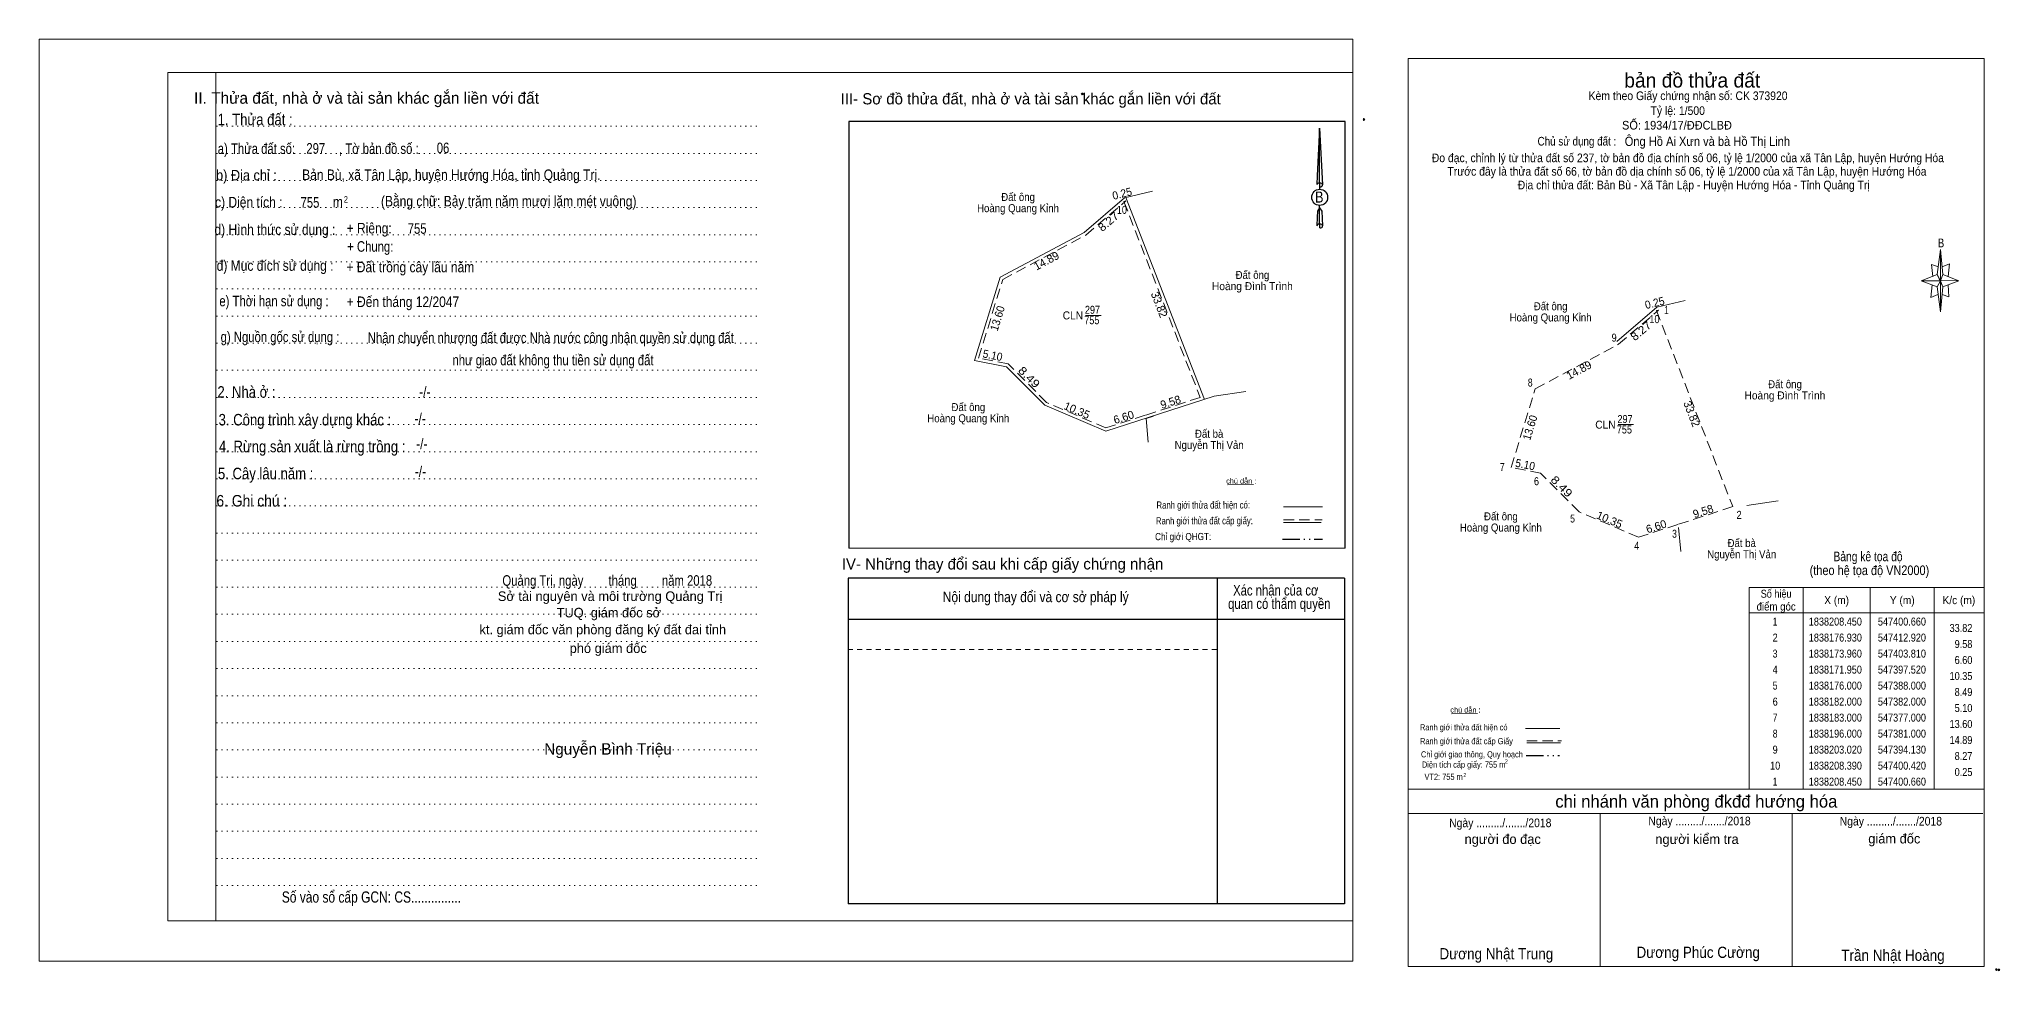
# Model space of a CAD drawing. Header units: metres. Extents: x 546926 to 547514, y 1837792 to 1838253.
# Drawn here: x 547147.7 to 547454, y 1838104.7 to 1838250.3 of the extents above; entities that cross this region are included whole.
import ezdxf
from ezdxf.enums import TextEntityAlignment as Align

# ---------------------------------------------------------------- set-up
doc = ezdxf.new("R2010")
doc.units = ezdxf.units.M
doc.header["$LTSCALE"] = 0.54
doc.header["$PDMODE"] = 32
doc.header["$PDSIZE"] = 0.27
for name, pattern in [('DASH_DOUBLE_DOT', [9.2, 5, -1.2, 0.3, -1.2, 0.3, -1.2]), ('DOTTED', [1.5, 0.3, -1.2]), ('MEDIUM_DASHED', [4.5, 3, -1.5]), ('SHORT_DASHED', [2.7, 1.5, -1.2])]:
    doc.linetypes.add(name, pattern=pattern)
for name, color, linetype, lineweight in [('1', 7, 'DOTTED', 13), ('10', 7, 'Continuous', 13), ('28', 7, 'Continuous', 25), ('42', 7, 'Continuous', 13), ('5', 7, 'Continuous', 13), ('54', 7, 'Continuous', 13), ('63', 7, 'Continuous', 25), ('7', 7, 'Continuous', 13)]:
    doc.layers.add(name, color=color, linetype=linetype, lineweight=lineweight)
for name, color, linetype in [('18', 7, 'Continuous'), ('19', 7, 'Continuous'), ('31', 7, 'Continuous'), ('34', 7, 'Continuous'), ('43', 7, 'Continuous'), ('45', 7, 'Continuous'), ('6', 7, 'Continuous'), ('8', 7, 'Continuous')]:
    doc.layers.add(name, color=color, linetype=linetype)

msp = doc.modelspace()

# ---------------------------------------------------------------- linework, layer by layer
at = {"layer": '1', "linetype": 'Continuous'}
for p, q in [((547167.82, 1838245.06), (547352.91, 1838245.06)), ((547167.82, 1838245.06), (547167.82, 1838112.56)), ((547352.91, 1838245.06), (547352.91, 1838111.46)), ((547167.82, 1838112.56), (547352.91, 1838112.56))]:
    msp.add_line(p, q, dxfattribs=at)
at = {"layer": '1'}
for p, q in [((547175.32, 1838245.06), (547175.32, 1838112.56)), ((547175.32, 1838245.06), (547175.32, 1838112.56)), ((547175.4, 1838236.66), (547259.94, 1838236.66)), ((547175.4, 1838232.42), (547259.94, 1838232.42)), ((547175.4, 1838228.18), (547259.94, 1838228.18)), ((547175.4, 1838223.96), (547259.94, 1838223.96)), ((547175.4, 1838219.72), (547259.94, 1838219.72)), ((547175.4, 1838215.48), (547259.94, 1838215.48)), ((547175.4, 1838211.24), (547259.94, 1838211.24)), ((547175.4, 1838207.02), (547259.94, 1838207.02)), ((547175.4, 1838202.78), (547259.94, 1838202.78)), ((547175.4, 1838198.54), (547259.94, 1838198.54)), ((547175.4, 1838194.3), (547259.94, 1838194.3)), ((547175.4, 1838190.06), (547259.94, 1838190.06)), ((547175.4, 1838185.82), (547259.94, 1838185.82)), ((547175.4, 1838181.6), (547259.94, 1838181.6)), ((547175.4, 1838177.36), (547259.94, 1838177.36)), ((547175.4, 1838173.12), (547259.94, 1838173.12)), ((547175.4, 1838168.88), (547259.94, 1838168.88)), ((547175.4, 1838164.66), (547259.94, 1838164.66)), ((547175.4, 1838160.42), (547259.94, 1838160.42)), ((547175.4, 1838156.18), (547259.94, 1838156.18)), ((547175.4, 1838151.94), (547259.94, 1838151.94)), ((547175.4, 1838147.7), (547259.94, 1838147.7)), ((547175.4, 1838143.48), (547259.94, 1838143.48)), ((547175.4, 1838139.24), (547259.94, 1838139.24)), ((547175.4, 1838135), (547259.94, 1838135)), ((547175.4, 1838130.76), (547259.94, 1838130.76)), ((547175.4, 1838126.54), (547259.94, 1838126.54)), ((547175.4, 1838122.3), (547259.94, 1838122.3)), ((547175.4, 1838118.06), (547259.94, 1838118.06))]:
    msp.add_line(p, q, dxfattribs=at)
at = {"layer": '1', "linetype": 'Continuous'}
for points in [[(547147.72, 1838106.26), (547352.91, 1838106.26), (547352.91, 1838250.26), (547147.72, 1838250.26)], [(547175.32, 1838245.06), (547352.91, 1838245.06), (547352.91, 1838112.56), (547175.32, 1838112.56)]]:
    msp.add_lwpolyline(points, close=True, dxfattribs=at)
at = {"layer": '1', "linetype": 'MEDIUM_DASHED'}
msp.add_lwpolyline([(547400.35, 1838207.86), (547412.26, 1838177.24), (547403.66, 1838174.44), (547397.54, 1838172.48), (547388.28, 1838176.42), (547382.25, 1838182.46), (547377.64, 1838183.38), (547381.42, 1838195.66), (547394.41, 1838202.6), (547400.66, 1838207.93)], close=True, dxfattribs=at)
at = {"layer": '10'}
for p, q in [((547394.13, 1838203.02), (547400.42, 1838208.39)), ((547404.14, 1838170.22), (547403.81, 1838173.96))]:
    msp.add_line(p, q, dxfattribs=at)
msp.add_lwpolyline([(547394.13, 1838203.02), (547400.42, 1838208.39), (547404.82, 1838209.45)], dxfattribs=at)
at = {"layer": '28'}
for p, q in [((547331.7, 1838166.06), (547331.74, 1838115.18)), ((547351.63, 1838166.06), (547351.59, 1838115.18)), ((547351.62, 1838159.6), (547274.11, 1838159.6)), ((547351.59, 1838115.18), (547274.11, 1838115.18))]:
    msp.add_line(p, q, dxfattribs=at)
at = {"layer": '28', "linetype": 'SHORT_DASHED', "lineweight": 13}
msp.add_line((547331.68, 1838154.92), (547274.11, 1838154.92), dxfattribs=at)
at = {"layer": '28'}
msp.add_lwpolyline([(547351.63, 1838166.06), (547274.11, 1838166.06), (547274.11, 1838115.18)], dxfattribs=at)
at = {"layer": '42'}
msp.add_line((547274.18, 1838170.76), (547351.71, 1838170.76), dxfattribs=at)
at = {"layer": '5'}
for p, q in [((547444.2, 1838213.49), (547444.7, 1838217.39)), ((547445.1, 1838213.49), (547447.6, 1838212.49)), ((547444.2, 1838211.59), (547441.7, 1838212.49)), ((547445.1, 1838211.59), (547444.7, 1838207.69)), ((547446, 1838209.99), (547445, 1838210.39)), ((547445.9, 1838211.89), (547446, 1838209.99)), ((547379.89, 1838142.57), (547385.27, 1838142.57)), ((547380.09, 1838140.33), (547385.35, 1838140.33)), ((547361.54, 1838133.13), (547451.54, 1838133.13)), ((547361.54, 1838129.33), (547451.34, 1838129.33)), ((547361.54, 1838129.33), (547451.34, 1838129.33)), ((547361.54, 1838129.33), (547451.34, 1838129.33)), ((547391.54, 1838105.43), (547391.54, 1838129.33)), ((547421.54, 1838105.43), (547421.54, 1838129.33)), ((547451.54, 1838105.43), (547361.54, 1838105.43))]:
    msp.add_line(p, q, dxfattribs=at)
at = {"layer": '5', "linetype": 'MEDIUM_DASHED'}
msp.add_line((547380.09, 1838140.65), (547385.53, 1838140.65), dxfattribs=at)
at = {"layer": '5', "linetype": 'DASH_DOUBLE_DOT', "lineweight": 25}
msp.add_line((547379.99, 1838138.35), (547385.22, 1838138.35), dxfattribs=at)
at = {"layer": '5'}
for points in [[(547361.54, 1838247.23), (547451.54, 1838247.23), (547451.54, 1838105.43), (547361.54, 1838105.43)], [(547444.7, 1838217.39), (547445.1, 1838213.49), (547444.7, 1838212.49)], [(547444.7, 1838212.49), (547441.7, 1838212.49), (547444.2, 1838213.49), (547445.1, 1838211.59), (547447.6, 1838212.49), (547444.7, 1838212.59)], [(547444.7, 1838212.49), (547444.7, 1838207.69), (547444.2, 1838211.59)]]:
    msp.add_lwpolyline(points, close=True, dxfattribs=at)
for points in [[(547444.7, 1838212.49), (547444.2, 1838213.49), (547441.7, 1838212.49)], [(547444.4, 1838214.69), (547443.3, 1838215.09), (547443.5, 1838213.19)], [(547445, 1838214.69), (547446.1, 1838215.19), (547445.9, 1838213.19)], [(547443.4, 1838211.89), (547443.2, 1838209.89), (547444.3, 1838210.39)], [(547444.7, 1838212.49), (547445.1, 1838211.59), (547447.6, 1838212.49)]]:
    msp.add_lwpolyline(points, dxfattribs=at)
for p in [(547354.66, 1838237.72), (547453.44, 1838104.93), (547453.84, 1838104.87)]:
    msp.add_point(p, dxfattribs=at)
at = {"layer": '54'}
for p, q in [((547310.94, 1838220.09), (547317.23, 1838225.46)), ((547329.73, 1838194), (547317.47, 1838225.52)), ((547297.81, 1838213.07), (547310.94, 1838220.09)), ((547311.15, 1838207.12), (547313.59, 1838207.12)), ((547331.27, 1838194.5), (547336.19, 1838195.23)), ((547320.62, 1838191.03), (547321.76, 1838191.4)), ((547320.95, 1838187.29), (547320.62, 1838191.03)), ((547333.34, 1838180.64), (547337.38, 1838180.7)), ((547414.46, 1838177.43), (547419.38, 1838178.16))]:
    msp.add_line(p, q, dxfattribs=at)
for points in [[(547310.94, 1838220.09), (547317.23, 1838225.46), (547321.63, 1838226.52)], [(547297.81, 1838213.07), (547293.81, 1838200.07), (547298.81, 1838199.07), (547304.81, 1838193.07), (547314.33, 1838189.02), (547331.27, 1838194.5)]]:
    msp.add_lwpolyline(points, dxfattribs=at)
at = {"layer": '54', "linetype": 'MEDIUM_DASHED'}
msp.add_lwpolyline([(547317.16, 1838224.93), (547329.07, 1838194.31), (547320.47, 1838191.51), (547314.35, 1838189.55), (547305.09, 1838193.49), (547299.06, 1838199.53), (547294.45, 1838200.45), (547298.23, 1838212.73), (547311.22, 1838219.67), (547317.47, 1838225)], close=True, dxfattribs=at)
at = {"layer": '63'}
for p, q in [((547274.18, 1838237.4), (547274.18, 1838170.76)), ((547347.72, 1838236.36), (547348.19, 1838227.52)), ((547347.72, 1838236.36), (547348.19, 1838227.52)), ((547347.72, 1838236.36), (547348.19, 1838227.52)), ((547347.34, 1838228.9), (547347.27, 1838227.54)), ((547347.72, 1838227.82), (547347.72, 1838227.48)), ((547347.72, 1838227.48), (547347.72, 1838227.22)), ((547347.72, 1838227.22), (547347.72, 1838226.88)), ((547347.72, 1838227.22), (547347.72, 1838226.88)), ((547347.72, 1838227.22), (547347.72, 1838226.88)), ((547348.19, 1838227.52), (547348.19, 1838227.54)), ((547347.72, 1838223.9), (547347.72, 1838224.3)), ((547347.72, 1838223.9), (547347.72, 1838224.3)), ((547347.72, 1838223.9), (547347.72, 1838224.3)), ((547347.72, 1838223.9), (547348.07, 1838223.42)), ((547347.72, 1838223.9), (547348.07, 1838223.42)), ((547347.72, 1838223.9), (547348.07, 1838223.42)), ((547348.07, 1838223.42), (547348.19, 1838221.1)), ((547348.07, 1838223.42), (547348.19, 1838221.1)), ((547348.07, 1838223.42), (547348.19, 1838221.1)), ((547347.72, 1838221.4), (547347.72, 1838221.06)), ((547347.72, 1838221.06), (547347.72, 1838220.8)), ((547348.19, 1838221.1), (547348.19, 1838221.12))]:
    msp.add_line(p, q, dxfattribs=at)
at = {"layer": '63', "lineweight": 13}
for p, q in [((547394.34, 1838190.05), (547396.78, 1838190.05)), ((547342.07, 1838177.22), (547348.17, 1838177.22)), ((547342.11, 1838174.74), (547347.97, 1838174.74)), ((547342.11, 1838174.74), (547347.97, 1838174.74)), ((547423.24, 1838164.63), (547423.24, 1838133.13)), ((547433.74, 1838164.63), (547433.74, 1838133.13)), ((547443.74, 1838164.63), (547443.74, 1838133.13)), ((547414.84, 1838160.63), (547451.54, 1838160.63)), ((547368.35, 1838144.88), (547372.39, 1838144.94))]:
    msp.add_line(p, q, dxfattribs=at)
at = {"layer": '63', "linetype": 'MEDIUM_DASHED', "lineweight": 13}
msp.add_line((547342.11, 1838175.18), (547348.11, 1838175.18), dxfattribs=at)
at = {"layer": '63', "linetype": 'DASH_DOUBLE_DOT'}
msp.add_line((547341.93, 1838172.14), (547348.17, 1838172.14), dxfattribs=at)
at = {"layer": '63'}
for points in [[(547351.71, 1838170.76), (547351.71, 1838237.4), (547274.18, 1838237.4)], [(547347.72, 1838227.82), (547347.72, 1838236.36), (547347.34, 1838228.9)], [(547347.72, 1838221.4), (547347.72, 1838223.9), (547347.39, 1838223.42), (547347.34, 1838222.48), (547347.27, 1838221.12)]]:
    msp.add_lwpolyline(points, dxfattribs=at)
at = {"layer": '63', "lineweight": 13}
msp.add_lwpolyline([(547414.84, 1838164.63), (547451.54, 1838164.63), (547451.54, 1838133.13), (547414.84, 1838133.13)], close=True, dxfattribs=at)
at = {"layer": '63'}
msp.add_ellipse((547347.7463, 1838225.5597), major_axis=(0, 1.258), ratio=0.983453, dxfattribs=at)
for centre, start_param, end_param in [((547347.7468, 1838227.4981), 1.57079633, 3.07445202), ((547347.7468, 1838227.4981), 0.06714063, 1.57079633), ((547347.7468, 1838227.4981), 4.71238898, 6.28318531), ((547347.7468, 1838221.0777), 2.49106941, 3.07427841), ((547347.7468, 1838221.0777), 1.57079633, 2.49106941), ((547347.7468, 1838221.0777), 0.06714063, 1.57079633), ((547347.7468, 1838221.0777), 4.71238898, 6.28318531)]:
    msp.add_ellipse(centre, major_axis=(0.4535, 0), ratio=0.655448, start_param=start_param, end_param=end_param, dxfattribs=at)
msp.add_point((547310.66, 1838241.72), dxfattribs=at)

# ---------------------------------------------------------------- texts
at = {"layer": '1'}
for s, width, p in [('297', 0.85, (547395.435, 1838190.3)), ('CLN', 0.95, (547392.375, 1838189.42)), ('755', 0.85, (547395.335, 1838188.67))]:
    msp.add_text(s, height=1.25, dxfattribs=dict(at, width=width)).set_placement(p, align=Align.CENTER)
at = {"layer": '18'}
for s, height, p in [('II. Thửa đất, nhà ở và tài sản khác gắn liền với đất', 1.8, (547198.845, 1838240.18)), ('Sở tài nguyên và môi trường Quảng Trị', 1.5, (547236.9, 1838162.5))]:
    msp.add_text(s, height=height, dxfattribs=at).set_placement(p, align=Align.CENTER)
for s, height, width, p in [('1. Thửa đất :', 1.8, 0.85, (547181.445, 1838236.82)), ('a) Thửa đất số:              , Tờ bản đồ số : ', 1.65, 0.8, (547191.545, 1838232.34)), ('297', 1.65, 0.8, (547190.92, 1838232.38)), ('06', 1.65, 0.8, (547210.8, 1838232.46)), ('b) Địa chỉ : ', 1.65, 0.9, (547180.37, 1838228.2)), ('Bản Bù, xã Tân Lập, huyện Hướng Hóa, tỉnh Quảng Trị.', 1.65, 0.85, (547212.09, 1838228.26)), ('c) Diện tích :                                                   ', 1.65, 0.85, (547193.745, 1838223.98)), ('755', 1.65, 0.8, (547190.01, 1838223.94)), (' m', 1.65, 0.85, (547194.115, 1838224.02)), ('2', 1, 0.75, (547195.625, 1838224.74)), ('d) Hình thức sử dụng :', 1.65, 0.85, (547184.535, 1838219.7)), ('+ Riêng: ', 1.65, 0.85, (547199.525, 1838219.92)), ('       + Chung:', 1.65, 0.8, (547197.715, 1838217.06)), ('đ) Mục đích sử dụng :', 1.65, 0.85, (547184.565, 1838214.08)), ('e) Thời hạn sử dụng :', 1.65, 0.8, (547184.39, 1838208.54)), ('+ Đến tháng 12/2047', 1.65, 0.85, (547204.535, 1838208.42)), ('g) Nguồn gốc sử dụng :', 1.65, 0.8, (547185.335, 1838202.94)), ('2. Nhà ở :', 1.8, 0.85, (547180.095, 1838194.26)), ('3. Công trình xây dựng khác :', 1.8, 0.85, (547189.225, 1838189.92)), ('4. Rừng sản xuất là rừng trồng :', 1.8, 0.85, (547190.355, 1838185.74)), ('5. Cây lâu năm :', 1.8, 0.85, (547183.09, 1838181.52)), ('6. Ghi chú :', 1.8, 0.9, (547180.935, 1838177.26)), ('Quảng Trị, ngày        tháng        năm 2018', 1.65, 0.8, (547236.455, 1838164.88)), ('Số vào sổ cấp GCN: CS...............', 1.75, 0.8, (547199.61, 1838115.38))]:
    msp.add_text(s, height=height, dxfattribs=dict(at, width=width)).set_placement(p, align=Align.CENTER)
at = {"layer": '19'}
for s, height, p in [('TUQ. giám đốc sở', 1.493, (547236.7, 1838159.94)), ('kt. giám đốc văn phòng đăng ký đất đai tỉnh', 1.493, (547235.755, 1838157.3)), ('phó giám đốc', 1.5, (547236.6, 1838154.38)), ('Nguyễn Bình Triệu', 1.787, (547236.575, 1838138.5))]:
    msp.add_text(s, height=height, dxfattribs=at).set_placement(p, align=Align.CENTER)
at = {"layer": '28'}
for s, width, p in [('-/-', 0.85, (547207.965, 1838194.36)), ('-/-', 0.85, (547207.235, 1838190.18)), ('-/-', 0.85, (547207.485, 1838186.22)), ('-/-', 0.85, (547207.275, 1838181.9)), ('Nội dung thay đổi và cơ sở pháp lý', 0.85, (547303.38, 1838162.32)), ('Xác nhận của cơ', 0.8, (547340.875, 1838163.36)), (' quan có thẩm quyền', 0.8, (547341.18, 1838161.26))]:
    msp.add_text(s, height=1.65, dxfattribs=dict(at, width=width)).set_placement(p, align=Align.CENTER)
msp.add_text('IV- Những thay đổi sau khi cấp giấy chứng nhận', height=1.75, dxfattribs=at).set_placement((547298.205, 1838167.42), align=Align.CENTER)
at = {"layer": '31', "width": 0.95}
msp.add_text('Hoàng Đình Trình', height=1.25, dxfattribs=at).set_placement((547337.225, 1838211.06), align=Align.CENTER)
at = {"layer": '34', "width": 0.9}
msp.add_text('Ông Hồ Ai Xưn và bà Hồ Thị Linh', height=1.44, dxfattribs=at).set_placement((547395.39, 1838233.59))
at = {"layer": '43', "width": 0.8}
for s, p in [('Nhận chuyển nhượng đất được Nhà nước công nhận quyền sử dụng đất', (547227.635, 1838202.8)), (' như giao đất không thu tiền sử dụng đất', (547227.73, 1838199.32))]:
    msp.add_text(s, height=1.65, dxfattribs=at).set_placement(p, align=Align.CENTER)
at = {"layer": '45', "width": 0.85}
msp.add_text('(Bằng chữ: Bảy trăm năm mươi lăm mét vuông)', height=1.65, dxfattribs=at).set_placement((547221.06, 1838224.14), align=Align.CENTER)
at = {"layer": '5'}
for s, height, p in [('bản đồ thửa đất', 2.25, (547405.935, 1838242.71)), ('chi nhánh văn phòng đkđđ hướng hóa', 1.944, (547406.575, 1838130.23)), ('người đo đạc', 1.5, (547376.325, 1838124.55)), ('người kiểm tra', 1.5, (547406.675, 1838124.55)), (' giám đốc', 1.5, (547437.22, 1838124.63))]:
    msp.add_text(s, height=height, dxfattribs=at).set_placement(p, align=Align.CENTER)
for s, height, width, p in [('Kèm theo Giấy chứng nhận số: CK 373920', 1.35, 0.9, (547405.285, 1838240.75)), ('SỐ: 1934/17/ĐĐCLBĐ', 1.35, 0.95, (547403.545, 1838236.15)), ('Tỷ lệ: 1/500', 1.35, 0.9, (547403.67, 1838238.43)), ('Chủ sử dụng đất :', 1.35, 0.85, (547387.92, 1838233.65)), ('Đo đạc, chỉnh lý từ thửa đất số 237, tờ bản đồ địa chính số 06, tỷ lệ 1/2000 của xã Tân Lập, huyện Hướng Hóa', 1.35, 0.9, (547405.25, 1838231.05)), ('Trước đây là thửa đất số 66, tờ bản đồ dịa chính số 06, tỷ lệ 1/2000 của xã Tân Lập, huyện Hướng Hóa', 1.35, 0.9, (547405.11, 1838228.94)), ('Địa chỉ thửa đất: Bản Bù - Xã Tân Lập - Huyện Hướng Hóa - Tỉnh Quảng Trị', 1.35, 0.9, (547406.16, 1838226.81)), ('B', 1.378, 0.8, (547444.8, 1838217.75)), ('Ranh giới thửa đất hiện có ', 0.96, 0.9, (547370.405, 1838142.29)), ('Ranh giới thửa đất cấp Giấy', 0.96, 0.9, (547370.67, 1838140.13)), ('Chỉ giới giao thông, Quy hoạch', 0.96, 0.9, (547371.52, 1838138.07)), ('Diện tích cấp giấy: 755 m', 0.96, 0.9, (547370.225, 1838136.47)), (' VT2: 755 m', 0.96, 0.9, (547366.94, 1838134.56)), ('Ngày ........./......./2018', 1.35, 0.9, (547375.95, 1838127.17)), ('Ngày ........./......./2018', 1.35, 0.9, (547407.07, 1838127.47)), ('Ngày ........./......./2018', 1.35, 0.9, (547436.96, 1838127.43)), ('Dương Nhật Trung', 1.75, 0.9, (547375.335, 1838106.53)), ('Dương Phúc Cường', 1.75, 0.9, (547406.865, 1838106.75)), ('Trần Nhật Hoàng', 1.75, 0.9, (547437.29, 1838106.29))]:
    msp.add_text(s, height=height, dxfattribs=dict(at, width=width)).set_placement(p, align=Align.CENTER)
at = {"layer": '54'}
for s, width, p in [('Đất ông', 0.9, (547300.625, 1838224.99)), ('Hoàng Quang Kỉnh', 0.9, (547300.615, 1838223.24)), ('Đất ông', 0.9, (547337.235, 1838212.81)), ('CLN', 0.95, (547309.185, 1838206.49)), ('755', 0.85, (547312.145, 1838205.74)), ('297', 0.85, (547312.245, 1838207.37)), ('Hoàng Quang Kỉnh', 0.9, (547292.845, 1838190.42)), ('Đất ông', 0.9, (547292.855, 1838192.17)), ('Đất bà', 0.9, (547330.47, 1838188)), ('Nguyễn Thị Vản', 0.9, (547330.47, 1838186.25))]:
    msp.add_text(s, height=1.25, dxfattribs=dict(at, width=width)).set_placement(p, align=Align.CENTER)
for s, height, rotation, width, p in [('0.25', 1.25, 14.036, 0.95, (547317.0284, 1838225.5321)), ('8.27', 1.25, 40.489, 1.1, (547315.1342, 1838221.2815)), ('13.60', 1.25, 72.897, 0.95, (547298.0011, 1838206.4712)), ('5.10', 1.25, 348.69, 0.95, (547296.5324, 1838200.2695)), ('8.49', 1.25, 315, 1.2, (547301.9081, 1838197.0219)), ('Ranh giới thửa đất hiện có:', 1.127, 0.135, 0.8, (547329.5537, 1838176.9375))]:
    msp.add_text(s, height=height, rotation=rotation, dxfattribs=dict(at, width=width)).set_placement(p, align=Align.CENTER)
at = {"layer": '54', "width": 0.85}
msp.add_text(' 10', height=1.25, dxfattribs=at).set_placement((547317.63, 1838222.98), align=Align.RIGHT)
at = {"layer": '54'}
for s, height, rotation, p in [('14.89', 1.25, 28.131, (547305.3453, 1838215.088)), ('33.82', 1.25, 291.254, (547322.0843, 1838208.5766)), ('9.58', 1.25, 18.057, (547324.6363, 1838192.9911)), ('10.35', 1.25, 336.954, (547309.5803, 1838191.7058)), ('6.60', 1.25, 17.722, (547317.3098, 1838190.6188)), ('chú dẫn :', 0.8293, 359.974, (547335.4848, 1838180.8388))]:
    msp.add_text(s, height=height, rotation=rotation, dxfattribs=at).set_placement(p, align=Align.CENTER)
at = {"layer": '6'}
for s, width, p in [('Bảng kê tọa độ ', 0.8, (547433.615, 1838168.71)), ('(theo hệ tọa độ VN2000)', 0.85, (547433.615, 1838166.55))]:
    msp.add_text(s, height=1.5, dxfattribs=dict(at, width=width)).set_placement(p, align=Align.CENTER)
at = {"layer": '63'}
msp.add_text('III- Sơ đồ thửa đất, nhà ở và tài sản khác gắn liền với đất', height=1.75, dxfattribs=at).set_placement((547302.6, 1838240.08), align=Align.CENTER)
for s, height, width, p in [('B', 1.728, 0.85, (547347.675, 1838224.74)), ('Hoàng Quang Kỉnh', 1.25, 0.9, (547383.805, 1838206.17)), ('Đất ông', 1.25, 0.9, (547383.815, 1838207.92)), ('Hoàng Đình Trình', 1.25, 0.95, (547420.415, 1838193.99)), ('Đất ông', 1.25, 0.9, (547420.425, 1838195.74)), ('Đất ông', 1.25, 0.9, (547376.045, 1838175.1)), ('Hoàng Quang Kỉnh', 1.25, 0.9, (547376.035, 1838173.35)), ('Nguyễn Thị Vản', 1.25, 0.9, (547413.66, 1838169.18)), ('Đất bà', 1.25, 0.9, (547413.66, 1838170.93)), ('Số hiệu', 1.25, 0.85, (547419.04, 1838163.01)), ('điểm góc', 1.25, 0.9, (547419.04, 1838161.01)), ('X (m)', 1.25, 0.95, (547428.49, 1838162.01)), ('Y (m)', 1.25, 0.95, (547438.745, 1838162.01)), ('K/c (m)', 1.25, 0.95, (547447.585, 1838162.01)), (' 1', 1.25, 0.75, (547418.69, 1838158.66)), ('1838208.450', 1.25, 0.85, (547428.29, 1838158.66)), ('547400.660', 1.25, 0.85, (547438.69, 1838158.66)), (' 3', 1.25, 0.8, (547418.685, 1838153.66)), (' 2', 1.25, 0.85, (547418.695, 1838156.16)), ('1838176.930', 1.25, 0.85, (547428.29, 1838156.16)), ('1838173.960', 1.25, 0.85, (547428.29, 1838153.66)), ('547412.920', 1.25, 0.85, (547438.69, 1838156.16)), ('547403.810', 1.25, 0.85, (547438.69, 1838153.66)), (' 4', 1.25, 0.85, (547418.69, 1838151.16)), ('1838171.950', 1.25, 0.85, (547428.29, 1838151.16)), ('547397.520', 1.25, 0.85, (547438.69, 1838151.16)), (' 5', 1.25, 0.8, (547418.695, 1838148.66)), ('1838176.000', 1.25, 0.85, (547428.29, 1838148.66)), ('547388.000', 1.25, 0.85, (547438.69, 1838148.66)), (' 6', 1.25, 0.85, (547418.695, 1838146.16)), ('1838182.000', 1.25, 0.85, (547428.29, 1838146.16)), ('547382.000', 1.25, 0.85, (547438.69, 1838146.16)), (' 7', 1.25, 0.8, (547418.695, 1838143.66)), ('1838183.000', 1.25, 0.85, (547428.29, 1838143.66)), ('547377.000', 1.25, 0.85, (547438.69, 1838143.66)), (' 9', 1.25, 0.85, (547418.69, 1838138.66)), (' 8', 1.25, 0.8, (547418.695, 1838141.16)), ('1838196.000', 1.25, 0.85, (547428.29, 1838141.16)), ('1838203.020', 1.25, 0.85, (547428.29, 1838138.66)), ('547381.000', 1.25, 0.85, (547438.69, 1838141.16)), ('547394.130', 1.25, 0.85, (547438.69, 1838138.66)), ('2', 0.625, 0.8, (547376.9, 1838137.13)), (' 10', 1.25, 0.85, (547418.69, 1838136.16)), ('1838208.390', 1.25, 0.85, (547428.29, 1838136.16)), ('547400.420', 1.25, 0.85, (547438.69, 1838136.16)), ('2', 0.625, 0.8, (547370.42, 1838135.01)), (' 1', 1.25, 0.75, (547418.69, 1838133.66)), ('1838208.450', 1.25, 0.85, (547428.29, 1838133.66)), ('547400.660', 1.25, 0.85, (547438.69, 1838133.66))]:
    msp.add_text(s, height=height, dxfattribs=dict(at, width=width)).set_placement(p, align=Align.CENTER)
for s, height, rotation, width, p in [('0.25', 1.25, 14.036, 0.95, (547400.2184, 1838208.4621)), ('8.27', 1.25, 40.489, 1.1, (547398.3242, 1838204.2115)), ('13.60', 1.25, 72.897, 0.95, (547381.1911, 1838189.4012)), ('5.10', 1.25, 348.69, 0.95, (547379.7224, 1838183.1995)), ('8.49', 1.25, 315, 1.2, (547385.0981, 1838179.9519)), ('Chỉ giới QHGT:', 1.122, 0.135, 0.85, (547326.4137, 1838172.0104)), ('Ranh giới thửa đất cấp giấy:', 1.122, 0.135, 0.8, (547329.7337, 1838174.4781))]:
    msp.add_text(s, height=height, rotation=rotation, dxfattribs=dict(at, width=width)).set_placement(p, align=Align.CENTER)
for s, width, p in [(' 10', 0.85, (547400.82, 1838205.91)), (' 1', 0.75, (547402.25, 1838207.32)), (' 9', 0.85, (547394.13, 1838203.02)), (' 8', 0.8, (547381, 1838196)), (' 7', 0.8, (547376.63, 1838182.8)), (' 6', 0.85, (547382, 1838180.59)), (' 2', 0.85, (547413.65, 1838175.33)), (' 5', 0.8, (547387.61, 1838174.76)), (' 3', 0.8, (547403.53, 1838172.38)), (' 4', 0.85, (547397.66, 1838170.51)), ('33.82', 0.85, (547449.69, 1838157.66)), ('9.58', 0.85, (547449.69, 1838155.16)), ('6.60', 0.85, (547449.69, 1838152.66)), ('10.35', 0.85, (547449.69, 1838150.16)), ('8.49', 0.85, (547449.69, 1838147.66)), ('5.10', 0.85, (547449.69, 1838145.16)), ('13.60', 0.85, (547449.69, 1838142.66)), ('14.89', 0.85, (547449.69, 1838140.16)), ('0.25', 0.85, (547449.69, 1838135.16)), ('8.27', 0.85, (547449.69, 1838137.66))]:
    msp.add_text(s, height=1.25, dxfattribs=dict(at, width=width)).set_placement(p, align=Align.RIGHT)
for s, height, rotation, p in [('14.89', 1.25, 28.131, (547388.5353, 1838198.018)), ('33.82', 1.25, 291.254, (547405.2743, 1838191.5066)), ('10.35', 1.25, 336.954, (547392.7703, 1838174.6358)), ('9.58', 1.25, 18.057, (547407.8263, 1838175.9211)), ('6.60', 1.25, 17.722, (547400.4998, 1838173.5488)), ('chú dẫn :', 0.8293, 359.974, (547370.5048, 1838145.0788))]:
    msp.add_text(s, height=height, rotation=rotation, dxfattribs=at).set_placement(p, align=Align.CENTER)
at = {"layer": '7', "width": 0.8}
msp.add_text('755', height=1.65, dxfattribs=at).set_placement((547206.76, 1838219.86), align=Align.CENTER)
at = {"layer": '8', "width": 0.85}
msp.add_text('+ Đất trồng cây lâu năm', height=1.65, dxfattribs=at).set_placement((547205.695, 1838213.85), align=Align.CENTER)

doc.saveas('drawing.dxf')
